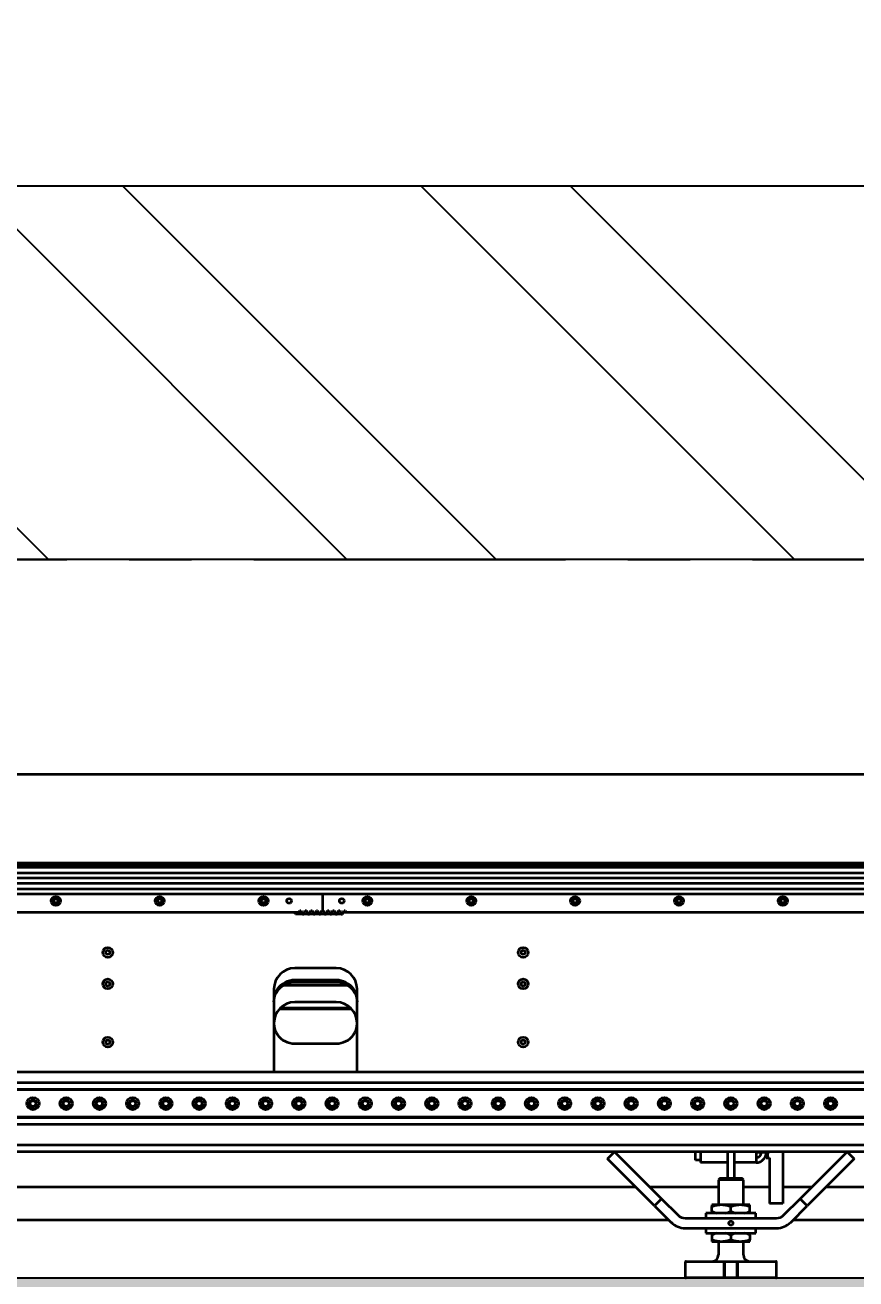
# Model space of a CAD drawing. Header units: inches. Extents: x 16559 to 58559, y 6500 to 36200.
# Drawn here: x 25495 to 26495, y 29473 to 30983 of the extents above; entities that cross this region are included whole.
import ezdxf

# ---------------------------------------------------------------- set-up
doc = ezdxf.new("R2010")
doc.units = ezdxf.units.IN
doc.header["$LTSCALE"] = 300
doc.linetypes.add('CENTRO', pattern=[2, 1.25, -0.25, 0.25, -0.25])
for name, color, linetype in [('ASSI', 254, 'CENTRO'), ('CAPANNONE', 4, 'Continuous'), ('CONTORNO', 3, 'Continuous'), ('QUOTE', 7, 'Continuous')]:
    doc.layers.add(name, color=color, linetype=linetype)
doc.layers.add('GUIDE', color=4, linetype='Continuous', lineweight=35)
doc.styles.get("Standard").update_dxf_attribs({"font": 'romans.shx'})
doc.dimstyles.new('sc1a100', dxfattribs={"dimscale": 100, "dimtxt": 3, "dimasz": 3, "dimexe": 0, "dimexo": 0, "dimgap": 1, "dimtad": 1, "dimzin": 12, "dimdsep": 46, "dimtxsty": 'Standard', "dimblk": 'CLOSEDBLANK', "dimcen": 1, "dimclrd": 253, "dimclre": 253, "dimclrt": 2, "dimadec": 0, "dimazin": 3, "dimtfac": 1, "dimtmove": 0, "dimatfit": 1, "dimldrblk": 'CLOSEDBLANK', "dimfxl": 1, "dimtolj": 1, "dimtzin": 0, "dimarcsym": 0})
doc.dimstyles.new('sc1a100_pollici', dxfattribs={"dimscale": 100, "dimtxt": 3, "dimasz": 3, "dimexe": 0, "dimexo": 0, "dimgap": 1, "dimtad": 1, "dimzin": 12, "dimdsep": 46, "dimtxsty": 'Standard', "dimblk": 'CLOSEDBLANK', "dimcen": 1, "dimclrd": 253, "dimclre": 253, "dimclrt": 2, "dimadec": 0, "dimazin": 3, "dimtfac": 1, "dimtmove": 0, "dimatfit": 1, "dimldrblk": 'CLOSEDBLANK', "dimfxl": 1, "dimtolj": 1, "dimtzin": 0, "dimarcsym": 0})

# ---------------------------------------------------------------- blocks, each defined once
blk = doc.blocks.new('A$C17fb79fa')
at = {"layer": 'GUIDE'}
for p, q in [((2000, 413.3), (0, 413.3)), ((4000, 304), (0, 304)), ((4000, 303.5), (0, 303.5)), ((2, 307), (1998, 307)), ((4000, 301.1), (0, 301.1)), ((4000, 294.6), (0, 294.6)), ((4000, 288.4), (0, 288.4)), ((4000, 281.9), (0, 281.9)), ((4000, 275), (0, 275)), ((1008.5, 269), (8.5, 269)), ((2008.5, 269), (1008.5, 269)), ((1008.5, 269), (1008.5, 249.5)), ((980.2, 247), (36.8, 247)), ((975.8, 245), (975, 247)), ((984.3, 245), (975.8, 245)), ((980.2, 247), (981.1, 249.5)), ((981.1, 249.5), (982.5, 249.5)), ((982.5, 249.5), (984.3, 245)), ((984.3, 245), (986.1, 245)), ((986.1, 245), (987.8, 249.5)), ((991, 245), (986.1, 245)), ((987.8, 249.5), (989.2, 249.5)), ((989.2, 249.5), (991, 245)), ((991, 245), (992.7, 245)), ((992.7, 245), (994.5, 249.5)), ((997.6, 245), (992.7, 245)), ((994.5, 249.5), (995.9, 249.5)), ((995.9, 249.5), (997.6, 245)), ((997.6, 245), (999.4, 245)), ((999.4, 245), (1001.1, 249.5)), ((1004.3, 245), (999.4, 245)), ((1001.1, 249.5), (1002.5, 249.5)), ((1002.5, 249.5), (1004.3, 245)), ((1004.3, 245), (1006.1, 245)), ((1006.1, 245), (1007.8, 249.5)), ((1010.9, 245), (1006.1, 245)), ((1007.8, 249.5), (1008.5, 249.5)), ((1008.5, 249.5), (1009.2, 249.5)), ((1009.2, 249.5), (1010.9, 245)), ((1010.9, 245), (1012.7, 245)), ((1012.7, 245), (1014.5, 249.5)), ((1017.6, 245), (1012.7, 245)), ((1014.5, 249.5), (1015.9, 249.5)), ((1015.9, 249.5), (1017.6, 245)), ((1017.6, 245), (1019.4, 245)), ((1019.4, 245), (1021.1, 249.5)), ((1024.3, 245), (1019.4, 245)), ((1021.1, 249.5), (1022.5, 249.5)), ((1022.5, 249.5), (1024.3, 245)), ((1024.3, 245), (1026.1, 245)), ((1026.1, 245), (1027.8, 249.5)), ((1030.9, 245), (1026.1, 245)), ((1027.8, 249.5), (1029.2, 249.5)), ((1029.2, 249.5), (1030.9, 245)), ((1030.9, 245), (1032.7, 245)), ((1032.7, 245), (1034.5, 249.5)), ((1036.8, 247), (1033.5, 247)), ((1034.5, 249.5), (1035.9, 249.5)), ((1035.9, 249.5), (1036.8, 247)), ((1980.2, 247), (1036.8, 247)), ((1025, 180), (975, 180)), ((950, 155), (950, 55)), ((1039.1, 159), (960.9, 159)), ((1025, 165.6), (975, 165.6)), ((975, 163.2), (1025, 163.2)), ((1050, 55), (1050, 155)), ((1025, 139), (975, 139)), ((1043.6, 130.7), (956.4, 130.7)), ((1042.7, 131.7), (957.3, 131.7)), ((975, 89.3), (1025, 89.3)), ((3990, 55), (10, 55)), ((4000, 42), (0, 42)), ((4000, 34), (0, 34)), ((4000, 33.5), (0, 33.5)), ((4000, 0.5), (0, 0.5)), ((4000, 0), (0, 0)), ((4000, -8), (0, -8)), ((3990, -33), (10, -33)), ((3990, -41), (10, -41)), ((1351.5, -49.5), (1360, -41)), ((1360, -41), (1416.6, -97.6)), ((1457.5, -51), (1457.5, -41)), ((1463.5, -41), (1463.5, -42)), ((1463.5, -42), (1463.5, -54)), ((1496, -41), (1496, -73)), ((1504, -41), (1504, -73)), ((1530.5, -42), (1530.5, -54)), ((1542.5, -42), (1536.5, -42)), ((1542.5, -41), (1542.5, -41.9)), ((1542.5, -42), (1542.5, -41.9)), ((1542.5, -42), (1542.5, -43.5)), ((1542.5, -43.5), (1542.5, -48.5)), ((1544.5, -41), (1544.5, -43.5)), ((1544.5, -48.5), (1544.5, -43.5)), ((1562.5, -41), (1562.5, -103.5)), ((1583.4, -97.6), (1640, -41)), ((1640, -41), (1648.5, -49.5)), ((1408.1, -106.1), (1351.5, -49.5)), ((1463.5, -51), (1457.5, -51)), ((1496, -54), (1463.5, -54)), ((1530.5, -54), (1504, -54)), ((1542.5, -48.5), (1544.5, -48.5)), ((1544.5, -48.5), (1546.5, -48.5)), ((1546.5, -48.5), (1546.5, -103.5)), ((1648.5, -49.5), (1591.9, -106.1)), ((1487, -73), (1485, -75)), ((1485, -75), (1485, -104.8)), ((1515, -75), (1485, -75)), ((1487, -73), (1513, -73)), ((1515, -75), (1513, -73)), ((1515, -104.8), (1515, -75)), ((1385.5, -83.5), (614.5, -83.5)), ((1485, -83.5), (1402.5, -83.5)), ((1546.5, -83.5), (1515, -83.5)), ((1597.5, -83.5), (1562.5, -83.5)), ((2016, -83.5), (1614.5, -83.5)), ((1416.6, -97.6), (1408.1, -106.1)), ((1416.6, -97.6), (1436.5, -117.5)), ((1486.7, -104.8), (1477, -104.8)), ((1490.3, -104.8), (1486.7, -104.8)), ((1509.7, -104.8), (1490.3, -104.8)), ((1513.3, -104.8), (1509.7, -104.8)), ((1523, -104.8), (1513.3, -104.8)), ((1562.5, -103.5), (1546.5, -103.5)), ((1563.5, -117.5), (1583.4, -97.6)), ((1591.9, -106.1), (1583.4, -97.6)), ((1408.1, -106.1), (1428, -126)), ((1470, -115), (1470, -121)), ((1470.2, -115), (1470, -115)), ((1530, -115), (1470.2, -115)), ((1477, -112.7), (1477, -106.8)), ((1477, -112.7), (1477, -115)), ((1500, -112.7), (1500, -106.8)), ((1523, -112.7), (1523, -106.8)), ((1523, -115), (1523, -112.7)), ((1530, -121), (1530, -115)), ((1572, -126), (1591.9, -106.1)), ((1425.5, -123.5), (574.5, -123.5)), ((1445, -121), (1555, -121)), ((1445, -133), (1555, -133)), ((1470, -133), (1470, -139)), ((1530, -139), (1530, -133)), ((2021, -123.5), (1574.5, -123.5)), ((1470, -139), (1523, -139)), ((1477, -139), (1477, -141.3)), ((1477, -141.3), (1477, -147.2)), ((1477, -149.2), (1486.7, -149.2)), ((1485, -149.2), (1485, -165)), ((1486.7, -149.2), (1490.3, -149.2)), ((1490.3, -149.2), (1509.7, -149.2)), ((1500, -141.3), (1500, -147.2)), ((1509.7, -149.2), (1513.3, -149.2)), ((1513.3, -149.2), (1523, -149.2)), ((1515, -165), (1515, -149.2)), ((1523, -139), (1530, -139)), ((1523, -141.3), (1523, -139)), ((1523, -141.3), (1523, -147.2)), ((1445, -174), (1445, -192)), ((1446, -173), (1492, -173)), ((1491.9, -192), (1491.9, -174)), ((1492.5, -173.5), (1492, -173)), ((1492, -173), (1508, -173)), ((1507.5, -173.5), (1492.5, -173.5)), ((1492.5, -174), (1492.5, -192)), ((1508, -173), (1507.5, -173.5)), ((1507.5, -192), (1507.5, -174)), ((1508, -173), (1554, -173)), ((1508.1, -174), (1508.1, -192)), ((1555, -192), (1555, -174)), ((1492, -193), (1446, -193)), ((1492.5, -192.5), (1492, -193)), ((1508, -193), (1492, -193)), ((1492.5, -192.5), (1507.5, -192.5)), ((1508, -193), (1507.5, -192.5)), ((1554, -193), (1508, -193))]:
    blk.add_line(p, q, dxfattribs=at)
at = {"layer": 'GUIDE', "flags": 128}
for points in [[(975, 165.6), (972, 165.4), (969, 164.9), (966.1, 164), (963.4, 162.8), (960.8, 161.3), (958.4, 159.6), (956.3, 157.5), (954.4, 155.3), (952.9, 152.8), (951.6, 150.2), (950.7, 147.4), (950.2, 144.6), (950, 141.7)], [(950, 139.3), (950.2, 142.2), (950.7, 145), (951.6, 147.8), (952.9, 150.4), (954.4, 152.9), (956.3, 155.1), (958.4, 157.2), (960.8, 158.9), (963.4, 160.4), (966.1, 161.6), (969, 162.5), (972, 163), (975, 163.2)], [(1050, 141.7), (1049.8, 144.6), (1049.3, 147.4), (1048.4, 150.2), (1047.1, 152.8), (1045.6, 155.3), (1043.7, 157.5), (1041.6, 159.6), (1039.2, 161.3), (1036.6, 162.8), (1033.9, 164), (1031, 164.9), (1028, 165.4), (1025, 165.6)], [(1025, 163.2), (1028, 163), (1031, 162.5), (1033.9, 161.6), (1036.6, 160.4), (1039.2, 158.9), (1041.6, 157.2), (1043.7, 155.1), (1045.6, 152.9), (1047.1, 150.4), (1048.4, 147.8), (1049.3, 145), (1049.8, 142.2), (1050, 139.3)], [(950, 113.1), (950.2, 110.2), (950.7, 107.4), (951.6, 104.7), (952.9, 102), (954.4, 99.6), (956.3, 97.3), (958.4, 95.3), (960.8, 93.5), (963.4, 92), (966.1, 90.8), (969, 90), (972, 89.5), (975, 89.3)], [(1025, 89.3), (1028, 89.5), (1031, 90), (1033.9, 90.8), (1036.6, 92), (1039.2, 93.5), (1041.6, 95.3), (1043.7, 97.3), (1045.6, 99.6), (1047.1, 102), (1048.4, 104.7), (1049.3, 107.4), (1049.8, 110.2), (1050, 113.1)]]:
    blk.add_lwpolyline(points, dxfattribs=at)
at = {"layer": 'GUIDE'}
for centre, radius in [((687.5, 261), 5.5), ((687.5, 261), 3.5), ((687.5, 261), 2.5), ((812.5, 261), 5.5), ((812.5, 261), 3.5), ((812.5, 261), 2.5), ((937.5, 261), 5.5), ((937.5, 261), 3.5), ((937.5, 261), 2.5), ((968.3, 261), 2.85), ((1031.7, 261), 2.85), ((1062.5, 261), 5.5), ((1062.5, 261), 3.5), ((1062.5, 261), 2.5), ((1187.5, 261), 5.5), ((1187.5, 261), 3.5), ((1187.5, 261), 2.5), ((1312.5, 261), 5.5), ((1312.5, 261), 3.5), ((1312.5, 261), 2.5), ((1437.5, 261), 5.5), ((1437.5, 261), 3.5), ((1437.5, 261), 2.5), ((1562.5, 261), 5.5), ((1562.5, 261), 3.5), ((1562.5, 261), 2.5), ((750, 199), 6), ((750, 199), 2.5), ((1250, 199), 6), ((1250, 199), 2.5), ((750, 161), 6), ((1250, 161), 6), ((750, 161), 2.5), ((1250, 161), 2.5), ((750, 91), 6), ((750, 91), 2.5), ((1250, 91), 6), ((1250, 91), 2.5), ((660, 17), 7.5), ((660, 17), 4.5), ((660, 17), 3.4), ((700, 17), 7.5), ((700, 17), 4.5), ((700, 17), 3.4), ((740, 17), 7.5), ((740, 17), 4.5), ((740, 17), 3.4), ((780, 17), 7.5), ((780, 17), 4.5), ((780, 17), 3.4), ((820, 17), 7.5), ((820, 17), 4.5), ((820, 17), 3.4), ((860, 17), 7.5), ((860, 17), 4.5), ((860, 17), 3.4), ((900, 17), 7.5), ((900, 17), 4.5), ((900, 17), 3.4), ((940, 17), 7.5), ((940, 17), 4.5), ((940, 17), 3.4), ((980, 17), 7.5), ((980, 17), 4.5), ((980, 17), 3.4), ((1020, 17), 7.5), ((1020, 17), 4.5), ((1020, 17), 3.4), ((1060, 17), 7.5), ((1060, 17), 4.5), ((1060, 17), 3.4), ((1100, 17), 7.5), ((1100, 17), 4.5), ((1100, 17), 3.4), ((1140, 17), 7.5), ((1140, 17), 4.5), ((1140, 17), 3.4), ((1180, 17), 7.5), ((1180, 17), 4.5), ((1180, 17), 3.4), ((1220, 17), 7.5), ((1220, 17), 4.5), ((1220, 17), 3.4), ((1260, 17), 7.5), ((1260, 17), 4.5), ((1260, 17), 3.4), ((1300, 17), 7.5), ((1300, 17), 4.5), ((1300, 17), 3.4), ((1340, 17), 7.5), ((1340, 17), 4.5), ((1340, 17), 3.4), ((1380, 17), 7.5), ((1380, 17), 4.5), ((1380, 17), 3.4), ((1420, 17), 7.5), ((1420, 17), 4.5), ((1420, 17), 3.4), ((1460, 17), 7.5), ((1460, 17), 4.5), ((1460, 17), 3.4), ((1500, 17), 7.5), ((1500, 17), 4.5), ((1500, 17), 3.4), ((1540, 17), 7.5), ((1540, 17), 4.5), ((1540, 17), 3.4), ((1580, 17), 7.5), ((1580, 17), 4.5), ((1580, 17), 3.4), ((1620, 17), 7.5), ((1620, 17), 4.5), ((1620, 17), 3.4), ((1500, -127), 2.5)]:
    blk.add_circle(centre, radius, dxfattribs=at)
for centre, radius, start, end in [((975, 155), 25, 90, 180), ((1025, 155), 25, 0, 90), ((975, 114), 25, 90, 180), ((1025, 114), 25, 0, 90), ((1445, -109), 12, 225, 270), ((1488.7, -90), 25.6, 242.7447, 258.3157), ((1488.3, -90), 25.6, 281.6843, 297.2553), ((1511.7, -90), 25.6, 242.7447, 258.3157), ((1511.3, -90), 25.6, 281.6843, 297.2553), ((1555, -109), 12, 270, 315), ((1445, -109), 24, 225, 270), ((1555, -109), 24, 270, 315), ((1488.7, -164), 25.6, 101.6843, 117.2553), ((1488.3, -164), 25.6, 62.7447, 78.3157), ((1511.7, -164), 25.6, 101.6843, 117.2553), ((1511.3, -164), 25.6, 62.7447, 78.3157), ((1477, -165), 8, 270, 0), ((1523, -165), 8, 180, 270), ((1446, -174), 1, 90, 180), ((1554, -174), 1, 0, 90), ((1446, -192), 1, 180, 270), ((1554, -192), 1, 270, 0)]:
    blk.add_arc(centre, radius, start, end, dxfattribs=at)
for points in [[(1542.5, -41.9), (1542.5, -41.9), (1542.4, -41.9), (1541.7, -41.9), (1540.5, -41.9), (1539, -41.9), (1537.2, -41.9), (1535.1, -42), (1532.9, -42), (1531.3, -42), (1530.5, -42)], [(1530.5, -54), (1531.3, -54), (1532.9, -53.9), (1535.1, -53.2), (1537.2, -52), (1539, -50.5), (1540.5, -48.7), (1541.7, -46.6), (1542.4, -44.4), (1542.5, -42.8), (1542.5, -42)], [(1530.5, -48), (1531.3, -47.9), (1532.9, -47.7), (1534.8, -46.3), (1536.2, -44.4), (1536.4, -42.8), (1536.5, -42)]]:
    blk.add_open_spline(points, degree=3, dxfattribs=at)
for points, knots in [([(1477, -106.8), (1478.6, -106.3), (1481.8, -105.3), (1485, -105), (1486.7, -104.8)], [0, 0, 0, 0, 0.496994, 1, 1, 1, 1]), ([(1477, -104.8), (1477, -105), (1477, -105.3), (1477, -106.3), (1477, -106.8)], [0, 0, 0, 0, 0.496394, 1, 1, 1, 1]), ([(1490.3, -104.8), (1491.9, -105), (1495.2, -105.3), (1498.4, -106.3), (1500, -106.8)], [0, 0, 0, 0, 0.496394, 1, 1, 1, 1]), ([(1500, -106.8), (1501.6, -106.3), (1504.8, -105.3), (1508, -105), (1509.7, -104.8)], [0, 0, 0, 0, 0.496994, 1, 1, 1, 1]), ([(1513.3, -104.8), (1514.9, -105), (1518.2, -105.3), (1521.4, -106.3), (1523, -106.8)], [0, 0, 0, 0, 0.4963935, 1, 1, 1, 1]), ([(1523, -106.8), (1523, -106.3), (1523, -105.3), (1523, -105), (1523, -104.8)], [0, 0, 0, 0, 0.496994, 1, 1, 1, 1]), ([(1486.7, -149.2), (1485.1, -149), (1481.8, -148.7), (1478.6, -147.7), (1477, -147.2)], [0, 0, 0, 0, 0.4963935, 1, 1, 1, 1]), ([(1477, -147.2), (1477, -147.7), (1477, -148.7), (1477, -149), (1477, -149.2)], [0, 0, 0, 0, 0.496994, 1, 1, 1, 1]), ([(1500, -147.2), (1498.4, -147.7), (1495.2, -148.7), (1492, -149), (1490.3, -149.2)], [0, 0, 0, 0, 0.4969936, 1, 1, 1, 1]), ([(1509.7, -149.2), (1508.1, -149), (1504.8, -148.7), (1501.6, -147.7), (1500, -147.2)], [0, 0, 0, 0, 0.496394, 1, 1, 1, 1]), ([(1523, -147.2), (1521.4, -147.7), (1518.2, -148.7), (1515, -149), (1513.3, -149.2)], [0, 0, 0, 0, 0.496994, 1, 1, 1, 1]), ([(1523, -149.2), (1523, -149), (1523, -148.7), (1523, -147.7), (1523, -147.2)], [0, 0, 0, 0, 0.496394, 1, 1, 1, 1]), ([(1491.9, -174), (1491.9, -173.9), (1491.9, -173.6), (1491.9, -173.3), (1492, -173), (1492, -173), (1492, -173)], [0, 0, 0, 0, 0.25091, 0.501059, 0.750356, 1, 1, 1, 1]), ([(1492.5, -173.5), (1492.5, -173.5), (1492.5, -173.5), (1492.5, -173.6), (1492.5, -173.8), (1492.5, -173.9), (1492.5, -174), (1492.5, -174)], [0, 0, 0, 0, 0.250288, 0.499667, 0.749111, 0.874739, 1, 1, 1, 1]), ([(1507.5, -174), (1507.5, -173.9), (1507.5, -173.8), (1507.5, -173.6), (1507.5, -173.5), (1507.5, -173.5), (1507.5, -173.5)], [0, 0, 0, 0, 0.250508, 0.50016, 0.749963, 1, 1, 1, 1]), ([(1508, -173), (1508, -173), (1508, -173), (1508.1, -173.3), (1508.1, -173.6), (1508.1, -173.9), (1508.1, -174)], [0, 0, 0, 0, 0.249082, 0.498492, 0.748536, 1, 1, 1, 1]), ([(1492, -193), (1492, -193), (1492, -193), (1491.9, -192.7), (1491.9, -192.4), (1491.9, -192.1), (1491.9, -192)], [0, 0, 0, 0, 0.249082, 0.498492, 0.748536, 1, 1, 1, 1]), ([(1492.5, -192), (1492.5, -192.1), (1492.5, -192.2), (1492.5, -192.4), (1492.5, -192.5), (1492.5, -192.5), (1492.5, -192.5)], [0, 0, 0, 0, 0.250508, 0.50016, 0.749963, 1, 1, 1, 1]), ([(1507.5, -192.5), (1507.5, -192.5), (1507.5, -192.5), (1507.5, -192.4), (1507.5, -192.2), (1507.5, -192.1), (1507.5, -192), (1507.5, -192)], [0, 0, 0, 0, 0.250288, 0.499667, 0.749111, 0.874739, 1, 1, 1, 1]), ([(1508.1, -192), (1508.1, -192.1), (1508.1, -192.4), (1508.1, -192.7), (1508, -193), (1508, -193), (1508, -193)], [0, 0, 0, 0, 0.25091, 0.501059, 0.750356, 1, 1, 1, 1])]:
    blk.add_open_spline(points, degree=3, knots=knots, dxfattribs=at)
blk = doc.blocks.new('_ClosedBlank')
at = {"color": 0, "linetype": 'ByBlock', "lineweight": -2}
for p, q in [((-1, 0.1667), (0, 0)), ((-1, 0.1667), (-1, -0.1667)), ((0, 0), (-1, -0.1667))]:
    blk.add_line(p, q, dxfattribs=at)
blk = doc.blocks.new('*D31')
at = {"layer": 'Defpoints', "color": 0, "transparency": 16777216}
for p in [(36844.6, 34804.4), (22644.6, 29942.3), (36844.6, 29942.3)]:
    blk.add_point(p, dxfattribs=at)
at = {"layer": 'QUOTE', "color": 253, "lineweight": -2, "transparency": 16777216}
for p, q in [((22644.6, 29942.3), (22644.6, 34804.4)), ((22944.6, 34804.4), (36544.6, 34804.4)), ((36844.6, 29942.3), (36844.6, 34804.4))]:
    blk.add_line(p, q, dxfattribs=at)
at = {"layer": 'QUOTE', "color": 253, "lineweight": -2, "transparency": 16777216, "xscale": 300, "yscale": 300, "zscale": 300, "rotation": 180}
blk.add_blockref('_ClosedBlank', (22644.6, 34804.4), dxfattribs=at)
at = {"layer": 'QUOTE', "color": 253, "lineweight": -2, "transparency": 16777216, "xscale": 300, "yscale": 300, "zscale": 300}
blk.add_blockref('_ClosedBlank', (36844.6, 34804.4), dxfattribs=at)
at = {"layer": 'QUOTE', "color": 2, "transparency": 16777216, "insert": (29744.6, 35054.4), "char_height": 300, "attachment_point": 5}
blk.add_mtext('\\A1;B', dxfattribs=at)
blk = doc.blocks.new('*D47')
at = {"layer": 'Defpoints', "color": 0, "transparency": 16777216}
for p in [(23744.6, 32776.4), (23744.6, 32674.3), (24444.6, 30789.3)]:
    blk.add_point(p, dxfattribs=at)
at = {"layer": 'QUOTE', "color": 253, "lineweight": -2, "transparency": 16777216}
for p, q in [((23444.6, 32776.4), (23144.6, 32776.4)), ((23744.6, 32674.3), (23744.6, 32776.4)), ((23744.6, 32776.4), (24444.6, 32776.4)), ((24444.6, 30789.3), (24444.6, 32776.4)), ((24744.6, 32776.4), (28273.1, 32776.4))]:
    blk.add_line(p, q, dxfattribs=at)
at = {"layer": 'QUOTE', "color": 253, "lineweight": -2, "transparency": 16777216, "xscale": 300, "yscale": 300, "zscale": 300}
blk.add_blockref('_ClosedBlank', (23744.6, 32776.4), dxfattribs=at)
at = {"layer": 'QUOTE', "color": 253, "lineweight": -2, "transparency": 16777216, "xscale": 300, "yscale": 300, "zscale": 300, "rotation": 180}
blk.add_blockref('_ClosedBlank', (24444.6, 32776.4), dxfattribs=at)
at = {"layer": 'QUOTE', "color": 2, "transparency": 16777216, "char_height": 300, "attachment_point": 5}
for s, insert in [('\\A1;700', (26658.8, 33026.4)), ('\\A1;[2\'-3 9/16"]', (26658.8, 32447.8))]:
    blk.add_mtext(s, dxfattribs=dict(at, insert=insert))

msp = doc.modelspace()

# ---------------------------------------------------------------- hatches: boundary and pattern name
at = {"layer": 'CAPANNONE'}
h = msp.add_hatch(dxfattribs=at)
h.set_pattern_fill('AR-CONC', color=8, scale=2.5)
h.set_pattern_definition([(50, (2000, 0), (455.4617, -39.8477), [47.625, -523.875]), (355, (2000, 0), (-88.1086, 477.642), [38.1, -419.1015]), (100.4514, (2037.96, -3.3), (367.353, 437.7944), [40.475, -445.2256]), (46.1842, (2000, 127), (677.6976, -105.106), [71.438, -785.812]), (96.6356, (2056.5, 118.24), (593.51, 618.565), [60.713, -667.839]), (351.1842, (2000, 127), (593.51, 618.565), [57.15, -628.649]), (21, (2063.5, 95.25), (379.036, -255.663), [47.625, -523.875]), (326, (2063.5, 95.25), (154.505, 460.47), [38.1, -419.1]), (71.4514, (2095.1, 73.94), (533.541, 204.807), [40.475, -445.225]), (37.5, (2000, 0), (7.7215, 211.3876), [0, -414.02, 0, -425.45, 0, -420.6875]), (7.5, (2000, 0), (167.0492, 250.4514), [0, -242.57, 0, -404.495, 0, -160.3375]), (327.5, (1858.4, 0), (338.9765, -14.32186), [0, -158.75, 0, -495.3, 0, -657.225]), (317.5, (1794.9, 0), (370.323, 63.5662), [0, -206.375, 0, -328.93, 0, -466.725])])
h.paths.add_polyline_path([(38376.963, 29474.28), (19620.351, 29474.28), (19620.351, 28974.28), (38376.963, 28974.28)])
at = {"layer": 'CONTORNO', "ltscale": 0.5}
h = msp.add_hatch(dxfattribs=at)
h.set_pattern_fill('ANSI32', color=254, scale=40, angle=90)
h.set_pattern_definition([(135, (16672.05, 5603.87), (-269.4077, -269.4077), []), (135, (16672.05, 5783.48), (-269.4077, -269.4077), [])])
h.paths.add_polyline_path([(35044.564, 30339.28), (35044.564, 30789.28), (24544.563, 30789.28), (24544.563, 30339.28)])

# ---------------------------------------------------------------- linework, layer by layer
at = {"layer": 'ASSI'}
msp.add_line((22170.437, 30339.28), (37280.802, 30339.28), dxfattribs=at)
at = {"layer": 'CAPANNONE'}
msp.add_line((19620.351, 29474.28), (38376.963, 29474.28), dxfattribs=at)
at = {"layer": 'CONTORNO', "color": 7}
msp.add_lwpolyline([(35044.564, 30789.28), (35044.564, 30339.28), (24444.563, 30339.28), (24444.563, 30789.28)], close=True, dxfattribs=at)

# ---------------------------------------------------------------- block references
at = {"layer": 'GUIDE'}
msp.add_blockref('A$C17fb79fa', (24844.563, 29667.28), dxfattribs=at)

# ---------------------------------------------------------------- dimensions: what is measured, and where the dimension line sits
at = {"layer": 'QUOTE'}
dim = msp.add_linear_dim(base=(36844.563, 34804.405), p1=(22644.563, 29942.28), p2=(36844.563, 29942.28), text='B', dimstyle='sc1a100', dxfattribs=at)
dim.commit()
dim.dimension.update_dxf_attribs({"geometry": '*D31', "text_midpoint": (29744.563, 35054.405)})
dim = msp.add_linear_dim(base=(23744.563, 32776.392), p1=(24444.563, 30789.28), p2=(23744.563, 32674.28), dimstyle='sc1a100_pollici', override={"dimpost": '\\X'}, dxfattribs=at)
dim.commit()
dim.dimension.update_dxf_attribs({"geometry": '*D47', "text_midpoint": (26658.849, 32776.392), "dimtype": 160})

doc.saveas('drawing.dxf')
